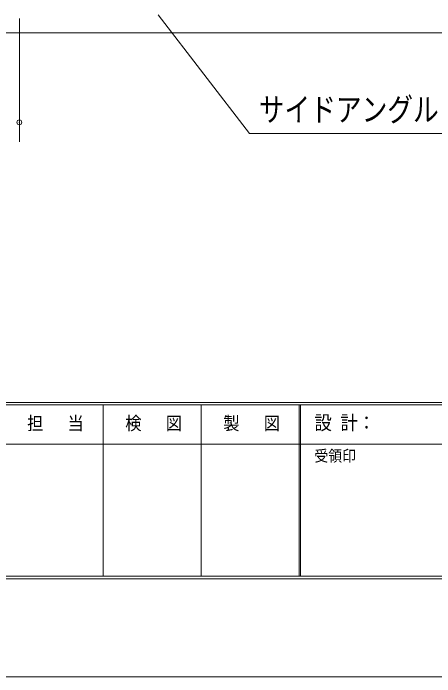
# Model space of a CAD drawing. Units: millimetres, scale not verified. Extents: x -1050 to 1050, y -742 to 742.
# Drawn here: x 120.4 to 335.4, y -742.5 to -404 of the extents above; entities that cross this region are included whole.
import ezdxf
from ezdxf.enums import TextEntityAlignment as Align

# ---------------------------------------------------------------- set-up
doc = ezdxf.new("R2010")
doc.units = ezdxf.units.MM
doc.header["$LTSCALE"] = 5
doc.header["$PDMODE"] = 32
doc.header["$PDSIZE"] = 2.5
for name, color, linetype, lineweight in [('0-0_7-図\u3000枠', 4, 'Continuous', 9), ('0-1_寸法注釈', 2, 'Continuous', 9), ('0-2_蓋', 5, 'Continuous', 9), ('0-4_DEFPOINTS', 134, 'Continuous', 9)]:
    doc.layers.add(name, color=color, linetype=linetype, lineweight=lineweight)
doc.styles.add('ＭＳ ゴシック', font='')
doc.styles.get('ＭＳ ゴシック').set_extended_font_data('MS Gothic')

msp = doc.modelspace()

# ---------------------------------------------------------------- linework, layer by layer
at = {"layer": '0-0_7-図\u3000枠'}
for p, q in [((998.75, -602.5), (-973.75, -602.5)), ((998.75, -603.75), (-973.75, -603.75)), ((166.25, -691.25), (166.25, -603.75)), ((216.25, -691.25), (216.25, -603.75)), ((266.25, -691.25), (266.25, -603.75)), ((267, -691.25), (267, -603.75)), ((640.5, -623.75), (116.25, -623.75)), ((1000, -692.5), (-975, -692.5)), ((998.75, -691.25), (-973.75, -691.25))]:
    msp.add_line(p, q, dxfattribs=at)
at = {"layer": '0-1_寸法注釈'}
msp.add_line((123.5, -406.585), (123.5, -469.604), dxfattribs=at)
msp.add_lwpolyline([(386.196, -465.383), (240.869, -465.383), (194.338, -404.82)], dxfattribs=at)
at = {"layer": '0-2_蓋'}
msp.add_line((-351.5, -413.884), (348.5, -413.884), dxfattribs=at)
at = {"layer": '0-4_DEFPOINTS'}
msp.add_lwpolyline([(-1050, -742.5), (-1050, 742.5), (1050, 742.5), (1050, -742.5)], close=True, dxfattribs=at)
msp.add_point((123.5, -459.604), dxfattribs=at)

# ---------------------------------------------------------------- texts
at = {"layer": '0-0_7-図\u3000枠', "color": 5, "style": 'ＭＳ ゴシック', "width": 0.9}
for s, height, p in [('担   当', 6.745, (127.433, -618.562)), ('検   図', 6.745, (177.517, -618.562)), ('製   図', 6.745, (227.517, -618.562)), ('設 計：', 7.221, (274.038, -618.654)), ('受領印', 5.755, (274.038, -634.42))]:
    msp.add_text(s, height=height, dxfattribs=at).set_placement(p, align=Align.BOTTOM_LEFT)
at = {"layer": '0-1_寸法注釈', "color": 7, "style": 'ＭＳ ゴシック', "width": 0.8}
msp.add_text('サイドアングル\u3000L30x30x3', height=12.02, dxfattribs=at).set_placement((245.647, -462.696), align=Align.BOTTOM_LEFT)

doc.saveas('drawing.dxf')
